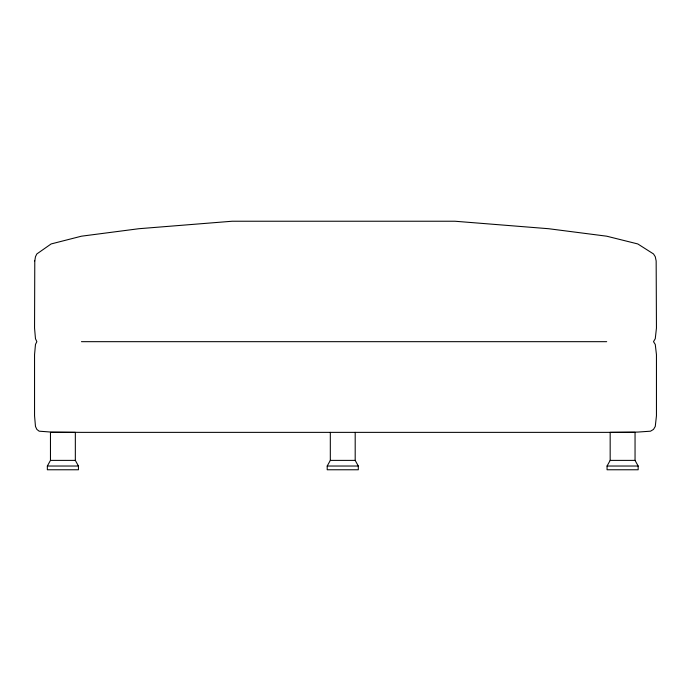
<?xml version="1.0" encoding="UTF-8"?>
<svg xmlns="http://www.w3.org/2000/svg" width="691" height="691" viewBox="0 0 691 691"><rect width="100%" height="100%" fill="white"/><g stroke="black" fill="none" stroke-linecap="round" stroke-linejoin="round"><path stroke-width="1.04" d="M47.351 466.028L50.46 460.387L50.46 432.367L75.336 432.367L75.336 460.387L78.446 466.028L78.446 469.768L47.351 469.768L47.351 466.028L78.446 466.028M355.191 432.367L355.191 460.387L358.301 466.028L358.301 469.768L327.206 469.768L327.206 466.028L330.315 460.387L330.315 432.367M607.061 466.028L610.17 460.387L610.17 432.367L635.046 432.367L635.046 460.387L638.156 466.028L638.156 469.768L607.061 469.768L607.061 466.028L638.156 466.028M81.452 341.674L606.689 341.674M50.46 460.387L75.336 460.387M330.315 460.387L355.191 460.387M610.17 460.387L635.046 460.387M327.206 466.028L358.301 466.028M34.783 260.93L34.55 328.052L35.474 338.702L36.856 341.674L35.474 344.446L34.55 354.664L34.55 415.792L35.474 426.442L36.856 429.405L39.162 431.184L51.117 432.074L81.452 432.367L606.689 432.367L637.802 432.074L650.542 431.184L653.496 429.405L655.267 426.442L656.45 415.792L656.45 354.664L655.267 344.446L653.496 341.674L655.267 338.702L656.45 328.052L656.156 260.93L655.267 256.715L653.496 253.934L637.802 243.949L606.689 236.192L548.585 228.712L454.894 221.232L232.202 221.232L138.908 228.712L81.452 236.192L51.117 243.949L36.856 253.934L35.474 256.715L34.783 260.93"/></g></svg>
